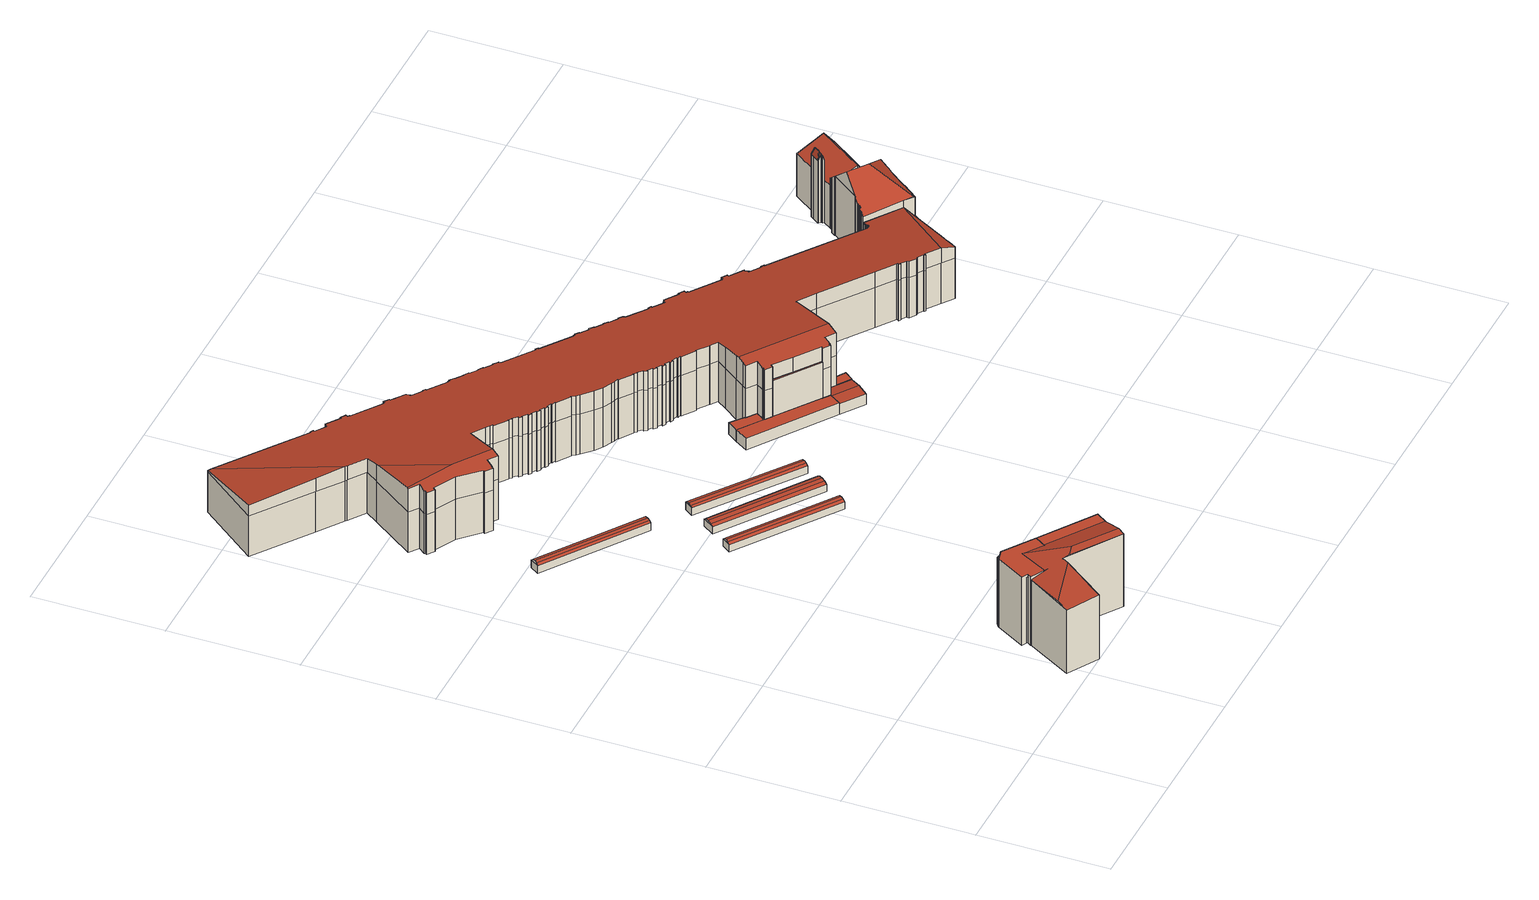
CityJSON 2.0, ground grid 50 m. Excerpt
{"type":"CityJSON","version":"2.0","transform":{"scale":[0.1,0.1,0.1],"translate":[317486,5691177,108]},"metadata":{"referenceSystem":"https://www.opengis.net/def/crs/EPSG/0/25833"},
"CityObjects":{
"building1":{"type":"Building","attributes":{"Gemeindeschluessel":14713000,"Dachneigung":90,"Dachorientierung":0,"MittlereTraufHoehe":137.85,"QualitaetDacherkennung":62,"ObjektHoehe":28.95,"BodenHoehe":108.9,"Geometrietyp2DReferenz":"3000","AbsoluteHoehe":137.85,"Dachflaeche":282.73,"function":"31001_9998","roofType":"1000","measuredHeight":28.95,"storeysAboveGround":10},"geometry":[{"type":"MultiSurface","lod":"2","boundaries":[[[0,1,2,3]],[[1,4,5,2]],[[4,6,7,5]],[[6,8,9,7]],[[8,10,11,9]],[[10,12,13,11]],[[12,0,3,13]],[[12,10,8,6,4,1,0]],[[3,2,5,7,9,11,13]]],"semantics":{"surfaces":[{"type":"WallSurface"},{"type":"RoofSurface"},{"type":"GroundSurface"}],"values":[0,0,0,0,0,0,0,1,2]}}]},
"building2":{"type":"Building","attributes":{"Dachtyp_tdc":"tdcFreeFormRoof","Gemeindeschluessel":14713000,"Dachneigung":15.44,"QualitaetDacherkennung":11,"Geometrietyp2DReferenz":"3000","function":"31001_9998","roofType":"5000","measuredHeight":31.45},"geometry":[{"type":"MultiSurface","lod":"2","boundaries":[[[14,15,16,17]],[[15,18,19,16]],[[18,20,11,19]],[[20,21,22,11]],[[21,23,24,22]],[[23,25,26,24]],[[25,27,2,26]],[[27,28,5,2]],[[28,29,30,5]],[[29,31,32,30]],[[31,33,34,32]],[[33,14,17,34]],[[35,20,36,37,38,31,29,28,27,25,39]],[[21,35,39,23]],[[40,37,36,18]],[[37,40,15,14,33,38]],[[18,15,40]],[[33,31,38]],[[21,20,35]],[[25,23,39]],[[20,18,36]],[[17,16,19,11,22,24,26,2,5,30,32,34]]],"semantics":{"surfaces":[{"type":"WallSurface"},{"type":"RoofSurface"},{"type":"GroundSurface"}],"values":[0,0,0,0,0,0,0,0,0,0,0,0,1,1,1,1,0,0,0,0,0,2]}}]},
"building3":{"type":"Building","attributes":{"Gemeindeschluessel":14713000,"Dachneigung":90,"Dachorientierung":0,"MittlereTraufHoehe":137.85,"QualitaetDacherkennung":12,"ObjektHoehe":28.87,"BodenHoehe":108.98,"Geometrietyp2DReferenz":"3000","AbsoluteHoehe":137.85,"Dachflaeche":406.3,"function":"31001_9998","roofType":"1000","measuredHeight":28.87,"storeysAboveGround":10},"geometry":[{"type":"MultiSurface","lod":"2","boundaries":[[[41,42,43,44]],[[8,45,42,41]],[[45,46,43,42]],[[46,10,44,43]],[[10,8,41,44]],[[10,46,45,8]]],"semantics":{"surfaces":[{"type":"GroundSurface"},{"type":"WallSurface"},{"type":"RoofSurface"}],"values":[0,1,1,1,1,2]}}]},
"building4":{"type":"Building","attributes":{"Gemeindeschluessel":14713000,"Dachneigung":76.34,"Dachorientierung":-55.09,"MittlereTraufHoehe":112,"QualitaetDacherkennung":100,"ObjektHoehe":4.2,"BodenHoehe":108.8,"Geometrietyp2DReferenz":"3000","AbsoluteHoehe":113,"Dachflaeche":214.48,"function":"31001_9998","roofType":"3400","measuredHeight":4.2,"storeysAboveGround":1},"geometry":[{"type":"MultiSurface","lod":"2","boundaries":[[[47,48,49,50]],[[48,51,52,49]],[[51,53,54,52]],[[53,47,50,54]],[[51,48,55,56,57]],[[47,53,58,59,60]],[[48,47,60,55]],[[53,51,57,58]],[[55,60,59,56]],[[58,57,56,59]],[[50,49,52,54]]],"semantics":{"surfaces":[{"type":"WallSurface"},{"type":"RoofSurface"},{"type":"GroundSurface"}],"values":[0,0,0,0,0,0,1,1,1,1,2]}}]},
"building5":{"type":"Building","attributes":{"Gemeindeschluessel":14713000,"Dachneigung":76.15,"Dachorientierung":125.26,"MittlereTraufHoehe":112,"QualitaetDacherkennung":100,"ObjektHoehe":3.99,"BodenHoehe":109.01,"Geometrietyp2DReferenz":"3000","AbsoluteHoehe":113,"Dachflaeche":215.69,"function":"31001_9998","roofType":"3400","measuredHeight":3.99,"storeysAboveGround":1},"geometry":[{"type":"MultiSurface","lod":"2","boundaries":[[[61,62,63,64]],[[62,65,66,63]],[[65,67,68,66]],[[67,61,64,68]],[[65,62,69,70,71]],[[61,67,72,73,74]],[[62,61,74,69]],[[67,65,71,72]],[[69,74,73,70]],[[72,71,70,73]],[[64,63,66,68]]],"semantics":{"surfaces":[{"type":"WallSurface"},{"type":"RoofSurface"},{"type":"GroundSurface"}],"values":[0,0,0,0,0,0,1,1,1,1,2]}}]},
"building6":{"type":"Building","attributes":{"Gemeindeschluessel":14713000,"Dachneigung":79.71,"Dachorientierung":125.14,"MittlereTraufHoehe":112,"QualitaetDacherkennung":100,"ObjektHoehe":4,"BodenHoehe":109,"Geometrietyp2DReferenz":"3000","AbsoluteHoehe":113,"Dachflaeche":273.8,"function":"31001_9998","roofType":"3400","measuredHeight":4,"storeysAboveGround":1},"geometry":[{"type":"MultiSurface","lod":"2","boundaries":[[[75,76,77,78]],[[76,79,80,77]],[[79,81,82,80]],[[81,75,78,82]],[[79,76,83,84,85]],[[75,81,86,87,88]],[[76,75,88,83]],[[81,79,85,86]],[[83,88,87,84]],[[86,85,84,87]],[[78,77,80,82]]],"semantics":{"surfaces":[{"type":"WallSurface"},{"type":"RoofSurface"},{"type":"GroundSurface"}],"values":[0,0,0,0,0,0,1,1,1,1,2]}}]},
"building7":{"type":"Building","attributes":{"Gemeindeschluessel":14713000,"Dachneigung":76.04,"Dachorientierung":-54.06,"MittlereTraufHoehe":112,"QualitaetDacherkennung":100,"ObjektHoehe":4.17,"BodenHoehe":108.83,"Geometrietyp2DReferenz":"3000","AbsoluteHoehe":113,"Dachflaeche":213.87,"function":"31001_9998","roofType":"3400","measuredHeight":4.17,"storeysAboveGround":1},"geometry":[{"type":"MultiSurface","lod":"2","boundaries":[[[89,90,91,92]],[[93,94,95,96]],[[97,98,94,93]],[[98,99,95,94]],[[99,100,96,95]],[[100,97,93,96]],[[99,98,101,91,90]],[[97,100,89,92,102]],[[98,97,102,101]],[[100,99,90,89]],[[101,102,92,91]]],"semantics":{"surfaces":[{"type":"RoofSurface"},{"type":"GroundSurface"},{"type":"WallSurface"}],"values":[0,1,2,2,2,2,2,2,0,0,0]}}]},
"building8":{"type":"Building","attributes":{"Gemeindeschluessel":14713000,"Dachneigung":90,"Dachorientierung":0,"MittlereTraufHoehe":113.68,"QualitaetDacherkennung":94,"ObjektHoehe":4.92,"BodenHoehe":108.76,"Geometrietyp2DReferenz":"3000","AbsoluteHoehe":113.68,"Dachflaeche":219.86,"function":"31001_9998","roofType":"1000","measuredHeight":4.92,"storeysAboveGround":2},"children":["building8-1","building8-2","building8-3","building8-4"],"geometry":[{"type":"MultiSurface","lod":"2","boundaries":[[[103,104,105,106,107]],[[104,108,109,110,105]],[[111,112,113,114,115]],[[116,117,118,119]],[[116,112,111,108,104,103,120,121,117]],[[118,122,106,105,110,123,114,113,119]],[[107,120,103]],[[106,122,121,120,107]],[[122,118,117,121]],[[115,124,109,108,111]],[[115,114,123,124]],[[123,110,109,124]],[[112,116,119,113]]],"semantics":{"surfaces":[{"type":"WallSurface"},{"type":"RoofSurface"},{"type":"GroundSurface"},{"type":"ClosureSurface"}],"values":[0,0,0,0,1,2,0,3,3,0,3,3,3]}}]},
"building8-1":{"type":"BuildingPart","attributes":{"Dachneigung":84.67,"Dachorientierung":-54.85,"MittlereTraufHoehe":113.52,"QualitaetDacherkennung":100,"BodenHoehe":108.76,"ObjektTeilHoehe":5.02,"Geometrietyp2DReferenz":"3000","AbsoluteHoehe":113.78,"Dachflaeche":105.25,"roofType":"3100","measuredHeight":5.02,"storeysAboveGround":2},"parents":["building8"],"geometry":[{"type":"MultiSurface","lod":"2","boundaries":[[[125,126,127,128]],[[126,129,130,127]],[[129,107,106,130]],[[131,120,107,129,126]],[[126,125,132,133,134,135,117,131]],[[106,122,118,136,137,138,139,128,127,130]],[[135,136,118,117]],[[135,134,137,136]],[[134,133,138,137]],[[133,132,139,138]],[[121,120,131]],[[122,106,107,120,121]],[[117,121,131]],[[122,121,117,118]],[[128,139,132,125]]],"semantics":{"surfaces":[{"type":"WallSurface"},{"type":"RoofSurface"},{"type":"GroundSurface"},{"type":"ClosureSurface"}],"values":[0,0,0,1,1,2,0,0,0,0,0,3,0,3,3]}}]},
"building8-2":{"type":"BuildingPart","attributes":{"Dachneigung":90,"Dachorientierung":0,"MittlereTraufHoehe":128.8,"QualitaetDacherkennung":100,"BodenHoehe":108.76,"ObjektTeilHoehe":20.04,"Geometrietyp2DReferenz":"3000","AbsoluteHoehe":128.8,"Dachflaeche":15.94,"roofType":"1000","measuredHeight":20.04,"storeysAboveGround":7},"parents":["building8"],"geometry":[{"type":"MultiSurface","lod":"2","boundaries":[[[140,113,112]],[[140,141,142,113]],[[141,143,144,142]],[[143,145,146,144]],[[145,147,116,119,146]],[[147,145,143,141,140]],[[113,142,144,146,119]],[[112,116,147,140]],[[112,113,119,116]]],"semantics":{"surfaces":[{"type":"WallSurface"},{"type":"RoofSurface"},{"type":"GroundSurface"},{"type":"ClosureSurface"}],"values":[0,0,0,0,0,1,2,0,3]}}]},
"building8-3":{"type":"BuildingPart","attributes":{"Dachneigung":90,"Dachorientierung":0,"MittlereTraufHoehe":113.49,"QualitaetDacherkennung":100,"BodenHoehe":108.76,"ObjektTeilHoehe":4.73,"Geometrietyp2DReferenz":"3000","AbsoluteHoehe":113.49,"Dachflaeche":25.94,"roofType":"1000","measuredHeight":4.73,"storeysAboveGround":2},"parents":["building8"],"geometry":[{"type":"MultiSurface","lod":"2","boundaries":[[[148,149,150,139,132]],[[149,151,152,150]],[[151,153,154,152]],[[153,155,125,128,154]],[[155,153,151,149,148]],[[139,150,152,154,128]],[[132,125,155,148]],[[132,139,128,125]]],"semantics":{"surfaces":[{"type":"WallSurface"},{"type":"RoofSurface"},{"type":"GroundSurface"},{"type":"ClosureSurface"}],"values":[0,0,0,0,1,2,0,3]}}]},
"building8-4":{"type":"BuildingPart","attributes":{"Dachneigung":90,"Dachorientierung":0,"MittlereTraufHoehe":113.55,"QualitaetDacherkennung":89,"BodenHoehe":108.76,"ObjektTeilHoehe":4.79,"Geometrietyp2DReferenz":"3000","AbsoluteHoehe":113.55,"Dachflaeche":51.09,"roofType":"1000","measuredHeight":4.79,"storeysAboveGround":2},"parents":["building8"],"geometry":[{"type":"MultiSurface","lod":"2","boundaries":[[[156,115,114,157]],[[109,158,159,110]],[[158,160,161,159]],[[160,162,163,161]],[[162,164,165,163]],[[164,166,167,165]],[[166,156,157,167]],[[166,164,162,160,158,109,124,115,156]],[[157,114,123,110,159,161,163,165,167]],[[123,114,115,124]],[[123,124,109,110]]],"semantics":{"surfaces":[{"type":"WallSurface"},{"type":"RoofSurface"},{"type":"GroundSurface"},{"type":"ClosureSurface"}],"values":[0,0,0,0,0,0,0,1,2,3,3]}}]},
"building9":{"type":"Building","attributes":{"name":"Promenaden Hauptbahnhof","Dachtyp_tdc":"tdcFreeFormRoof","Gemeindeschluessel":14713000,"Dachneigung":10.85,"QualitaetDacherkennung":3,"Geometrietyp2DReferenz":"3000","function":"31001_2052","roofType":"5000","measuredHeight":27.7},"geometry":[{"type":"MultiSurface","lod":"2","boundaries":[[[168,169,170,171]],[[171,170,172,173]],[[173,172,174,175]],[[175,174,176,177]],[[177,176,178,179]],[[179,178,180,181]],[[181,180,182,183]],[[183,182,184,185]],[[185,184,186,187]],[[187,186,188,189]],[[189,188,190,191]],[[191,190,192,193]],[[193,192,194,195]],[[195,194,196,197]],[[197,196,198,199]],[[199,198,200,201]],[[201,200,202,203]],[[203,202,204,205]],[[205,204,206,207]],[[207,206,208,209]],[[209,208,210,211]],[[211,210,212,213]],[[213,212,214,215]],[[215,214,216,217]],[[217,216,218,219]],[[219,218,220,221]],[[221,220,222,223]],[[223,222,224,225]],[[225,224,226,227]],[[227,226,228,229]],[[229,228,230,231]],[[231,230,232,233]],[[233,232,234,235]],[[235,234,236,237]],[[237,236,238,239]],[[239,238,240,241]],[[241,240,242,243]],[[243,242,244,245]],[[245,244,246,247]],[[248,249,250]],[[247,246,251,252]],[[252,251,253,254]],[[254,253,255,256]],[[256,255,257,258]],[[258,257,259,260]],[[260,259,261,262]],[[262,261,263,264]],[[264,263,265,266]],[[266,265,267,268]],[[268,267,269,270]],[[270,269,271,272]],[[272,271,273,274]],[[274,273,275,276]],[[276,275,277,278]],[[278,277,279,280]],[[280,279,281,282]],[[282,281,283,284]],[[284,283,285,286]],[[286,285,287,288]],[[288,287,289,290]],[[290,289,291,292]],[[292,291,293,294]],[[295,296,297,298,299,300]],[[294,293,301,302]],[[302,301,303,304]],[[304,303,305,306]],[[306,305,307,308]],[[308,307,309,310]],[[310,309,311,312]],[[312,311,313,314]],[[314,313,315]],[[316,317,318,319]],[[320,321,317,316]],[[319,318,322,323]],[[323,322,324,325]],[[325,324,326,327]],[[327,326,328,329]],[[329,328,330,331]],[[331,330,332,333]],[[333,332,334,335]],[[335,334,336,337]],[[337,336,338,339]],[[339,338,340,341]],[[341,340,342,343]],[[343,342,344,345]],[[345,344,346,347]],[[347,346,348,349]],[[349,348,350,351]],[[351,350,352,353]],[[353,352,354,355]],[[355,354,356,357]],[[358,359,360,361]],[[362,363,364,359,358]],[[361,360,365,366]],[[366,365,367,368]],[[369,370,371,372]],[[368,367,373,374]],[[374,373,375,376]],[[376,375,377,378]],[[378,377,379,380]],[[380,379,381,382]],[[382,381,383,384]],[[384,383,385,386]],[[386,385,387,388]],[[388,387,389,390]],[[390,389,391,392]],[[392,391,393,394]],[[394,393,395,396]],[[396,395,397,398]],[[398,397,399,400]],[[400,399,401,402]],[[402,401,403,404]],[[404,403,405,406]],[[406,405,407,408]],[[408,407,409,410]],[[410,409,411,412]],[[412,411,413,414]],[[414,413,415,416]],[[416,415,417,418]],[[418,417,419,420]],[[420,419,421,422]],[[422,421,423,424]],[[424,423,425,426]],[[426,425,427,428]],[[428,427,429,430]],[[430,429,431,432]],[[432,431,433,434]],[[434,433,435,436]],[[436,435,437,438]],[[438,437,439,440]],[[440,439,441,442]],[[442,441,443,444]],[[444,443,445,446]],[[446,445,447,448]],[[448,447,449,450]],[[450,449,451,452]],[[452,451,453,454]],[[454,453,455,456]],[[456,455,457,458]],[[458,457,459,460]],[[460,459,461,462]],[[462,461,463,464]],[[464,463,465,466]],[[466,465,467,468]],[[468,467,469,470]],[[470,469,471,472]],[[472,471,473,474]],[[474,473,475,476]],[[476,475,477,478]],[[478,477,479,480]],[[481,482,483,484]],[[480,479,482,481]],[[484,483,485,486]],[[486,485,487,488]],[[488,487,489,490]],[[490,489,491,492]],[[492,491,493,494]],[[494,493,495,496]],[[496,495,497,498]],[[498,497,499,500]],[[500,499,501,502]],[[502,501,503,504]],[[504,503,505,506]],[[506,505,507,508]],[[508,507,509,510]],[[510,509,511,512,513]],[[514,515,516,517]],[[517,516,518,519]],[[519,518,520,521]],[[521,520,522,523]],[[523,522,524,525]],[[525,524,296,295]],[[513,512,526,527]],[[527,526,528,529]],[[529,528,530,531]],[[531,530,532,533]],[[533,532,534,535]],[[535,534,536,537]],[[537,536,538,539]],[[539,538,515,514]],[[540,541,542,543]],[[543,542,544,545]],[[545,544,363,362]],[[357,356,546,547]],[[547,546,548,549]],[[549,548,550,551]],[[551,550,552,553]],[[553,552,554,555]],[[555,554,556,557]],[[557,556,558,559]],[[559,558,560,561]],[[561,560,562,563]],[[563,562,564,565]],[[565,564,566,567]],[[567,566,568,569]],[[569,568,541,540]],[[315,570,571]],[[571,570,572,573]],[[573,572,574,575]],[[575,574,576,577]],[[577,576,578,579]],[[579,578,580,581]],[[581,580,321,320]],[[582,583,584,585]],[[586,587,583,582]],[[585,584,588,589]],[[372,371,587,586]],[[590,591,592,593,594,595,596,597,598,599,600,601,602,603,604,605,606,607,608,609,610,611,612,613,614,615,616,617,618,619,620,621,622,623,624,625,626,627,628,629,630,631,632,633,634,635,636,637,638,639,640,641,642,643,644,645,646,647,648,649,650,651,652,653,654,655,656,657,658,659,660,661,662,663,664,665,666,667,668,669,670,671,672,673,674,675,676,677,678,679,680,681,682,683,684,685,686,687,688,689,690,691,692,693,694,695,696,697,698,699,700,701,702,703,704,705,706,707,708,709,710,711,712,713,714,715,716,717,718,719,720,721,722,723,724,725,726,727,728,729,730,731,732,733,734,735,736,737,738,739,740,741,742,743,744,745,746,747,748,749,750,751,752,753,754,755,756,757,758,759,760,761,762,763,764,765,766,767,768,769,770,771,772,773,774,775,776,777,778,779,780,781,782,783,784,785,786,787,788,789,790,791,792,793,794,795,796,797,798,799,800,801,802,803,804,805,806,807,808,809,810,811,812,813,814,815,816,817,818,819,820,821,822,823,824,825,826,827,828,829,830,831,832,833,834,835,836,837,838,839,840,841,842,843,844,845,846,847,848,849,850,851,852,853,854]],[[855,856,591,590]],[[856,857,592,591]],[[857,858,593,592]],[[858,859,594,593]],[[859,860,595,594]],[[860,861,596,595]],[[861,862,597,596]],[[862,863,598,597]],[[863,864,599,598]],[[864,865,600,599]],[[865,248,601,600]],[[248,250,602,601]],[[250,866,603,602]],[[866,867,604,603]],[[867,868,605,604]],[[868,869,606,605]],[[869,870,607,606]],[[870,871,608,607]],[[871,872,609,608]],[[872,873,610,609]],[[873,874,611,610]],[[874,875,612,611]],[[875,876,613,612]],[[876,877,614,613]],[[877,878,615,614]],[[878,879,616,615]],[[879,880,617,616]],[[880,881,618,617]],[[881,882,619,618]],[[882,883,620,619]],[[883,884,621,620]],[[884,885,622,621]],[[885,886,623,622]],[[886,887,624,623]],[[887,888,625,624]],[[888,889,626,625]],[[889,890,627,626]],[[890,891,628,627]],[[891,892,629,628]],[[892,893,630,629]],[[893,894,631,630]],[[894,895,632,631]],[[895,896,633,632]],[[896,897,634,633]],[[897,898,635,634]],[[898,899,636,635]],[[899,900,637,636]],[[900,901,638,637]],[[901,902,639,638]],[[902,903,640,639]],[[903,904,641,640]],[[904,905,642,641]],[[905,906,643,642]],[[906,907,644,643]],[[907,168,645,644]],[[168,171,646,645]],[[171,173,647,646]],[[173,175,648,647]],[[175,177,649,648]],[[177,179,650,649]],[[179,181,651,650]],[[181,183,652,651]],[[183,185,653,652]],[[185,187,654,653]],[[187,189,655,654]],[[189,191,656,655]],[[191,193,657,656]],[[193,195,658,657]],[[195,197,659,658]],[[197,199,660,659]],[[199,201,661,660]],[[201,203,662,661]],[[203,205,663,662]],[[205,207,664,663]],[[207,209,665,664]],[[209,211,666,665]],[[211,213,667,666]],[[213,215,668,667]],[[215,217,669,668]],[[217,219,670,669]],[[219,221,671,670]],[[221,223,672,671]],[[223,225,673,672]],[[225,227,674,673]],[[227,229,675,674]],[[229,231,676,675]],[[231,233,677,676]],[[233,235,678,677]],[[235,237,679,678]],[[237,239,680,679]],[[239,241,681,680]],[[241,243,682,681]],[[243,245,683,682]],[[245,247,684,683]],[[247,252,685,684]],[[252,254,686,685]],[[254,256,687,686]],[[256,258,688,687]],[[258,260,689,688]],[[288,290,704,703]],[[290,292,705,704]],[[292,294,706,705]],[[294,302,707,706]],[[302,304,708,707]],[[304,306,709,708]],[[306,308,710,709]],[[308,310,711,710]],[[310,312,712,711]],[[312,314,713,712]],[[314,315,714,713]],[[315,571,715,714]],[[571,573,716,715]],[[573,575,717,716]],[[575,577,718,717]],[[577,579,719,718]],[[579,581,720,719]],[[581,320,721,720]],[[320,316,722,721]],[[316,319,723,722]],[[319,323,724,723]],[[323,325,725,724]],[[325,327,726,725]],[[327,329,727,726]],[[329,331,728,727]],[[331,333,729,728]],[[333,335,730,729]],[[335,337,731,730]],[[337,339,732,731]],[[339,341,733,732]],[[341,343,734,733]],[[343,345,735,734]],[[345,347,736,735]],[[347,349,737,736]],[[349,351,738,737]],[[351,353,739,738]],[[353,355,740,739]],[[355,357,741,740]],[[357,547,742,741]],[[547,549,743,742]],[[549,551,744,743]],[[551,553,745,744]],[[553,555,746,745]],[[555,557,747,746]],[[557,559,748,747]],[[559,561,749,748]],[[561,563,750,749]],[[563,565,751,750]],[[565,567,752,751]],[[567,569,753,752]],[[569,540,754,753]],[[540,543,755,754]],[[543,545,756,755]],[[545,362,757,756]],[[362,358,758,757]],[[358,361,759,758]],[[361,366,760,759]],[[366,368,761,760]],[[368,374,762,761]],[[374,376,763,762]],[[376,378,764,763]],[[378,380,765,764]],[[380,382,766,765]],[[382,384,767,766]],[[384,386,768,767]],[[386,388,769,768]],[[388,390,770,769]],[[390,392,771,770]],[[392,394,772,771]],[[394,396,773,772]],[[396,398,774,773]],[[398,400,775,774]],[[400,402,776,775]],[[402,404,777,776]],[[404,406,778,777]],[[406,408,779,778]],[[408,410,780,779]],[[410,412,781,780]],[[412,414,782,781]],[[414,416,783,782]],[[416,418,784,783]],[[418,420,785,784]],[[420,422,786,785]],[[422,424,787,786]],[[424,426,788,787]],[[426,428,789,788]],[[428,430,790,789]],[[430,432,791,790]],[[432,434,792,791]],[[434,436,793,792]],[[436,438,794,793]],[[438,440,795,794]],[[440,442,796,795]],[[442,444,797,796]],[[444,446,798,797]],[[446,448,799,798]],[[448,450,800,799]],[[450,452,801,800]],[[452,454,802,801]],[[454,456,803,802]],[[456,458,804,803]],[[458,460,805,804]],[[460,462,806,805]],[[462,464,807,806]],[[464,466,808,807]],[[466,468,809,808]],[[468,470,810,809]],[[470,472,811,810]],[[472,474,812,811]],[[474,476,813,812]],[[476,478,814,813]],[[478,480,815,814]],[[480,481,816,815]],[[481,484,817,816]],[[484,486,818,817]],[[486,488,819,818]],[[488,490,820,819]],[[490,492,821,820]],[[492,494,822,821]],[[494,496,823,822]],[[496,498,824,823]],[[498,500,825,824]],[[500,502,826,825]],[[502,504,827,826]],[[504,506,828,827]],[[506,508,829,828]],[[508,510,830,829]],[[510,513,831,830]],[[513,527,832,831]],[[527,529,833,832]],[[529,531,834,833]],[[531,533,835,834]],[[533,535,836,835]],[[535,537,837,836]],[[260,262,690,689]],[[262,264,691,690]],[[264,266,692,691]],[[266,268,693,692]],[[268,270,694,693]],[[270,272,695,694]],[[272,274,696,695]],[[274,276,697,696]],[[276,278,698,697]],[[278,280,699,698]],[[280,282,700,699]],[[282,284,701,700]],[[284,286,702,701]],[[286,288,703,702]],[[537,539,838,837]],[[539,514,839,838]],[[514,517,840,839]],[[517,519,841,840]],[[519,521,842,841]],[[521,523,843,842]],[[523,525,844,843]],[[525,295,845,844]],[[295,300,846,845]],[[300,908,847,846]],[[908,369,848,847]],[[369,372,849,848]],[[372,586,850,849]],[[586,582,851,850]],[[582,585,852,851]],[[585,589,853,852]],[[589,909,854,853]],[[909,855,590,854]],[[587,371,588,584,583]],[[298,297,910]],[[321,580,578,576,574,572,570,315]],[[541,568,566,564,562,560,558,556,554,552,550,548,546,356,364,363,544,542]],[[515,538,536,534,532,530,528,526,512,511,910,297,296,524,522,520,518,516]],[[511,509,507,505,503,501,499,497,495,493,491,489,487,485,483,482,479,477,475,473,471,469,467,465,463,461,459,457,455,453,451,449,447,445,443,441,439,437,435,433,431,429,427,425,423,421,419,417,415,413,411,409,407,405,403,401,399,397,395,393,391,389,387,385,383,381,379,377,375,373,367,365,360,359,364,356,354,352,350,348,346,344,342,340,338,336,334,332,330,328,326,324,322,318,317,321,315,313,311,309,307,305,303,301,293,291,289,287,285,283,281,279,277,275,273,271,269,267,265,263,261,259,257,255,253,251,246,244,242,240,238,236,234,232,230,228,226,224,222,220,218,216,214,212,210,208,206,204,202,200,198,196,194,192,190,188,186,184,182,180,178,176,174,172,170,169,911,912,913,914,915,916,917,918,919,920,921,922,923,924,925,926,927,928,929,930,931,932,933,934,935,936,937,938,939,940,941,942,943,944,945,946,947,948,949,950,951,952,249,248,865,953,954,955,956,957,958,959,960,961,962,963,588,371,370,964,299,298,910]],[[908,964,370,369]],[[300,299,964,908]],[[909,963,962,855]],[[589,588,963,909]],[[856,961,960,857]],[[855,962,961,856]],[[858,959,958,859]],[[857,960,959,858]],[[862,955,954,863]],[[861,956,955,862]],[[864,953,865]],[[863,954,953,864]],[[859,958,957,860]],[[860,957,956,861]],[[866,952,951,867]],[[250,249,952,866]],[[868,950,949,869]],[[867,951,950,868]],[[870,948,947,871]],[[869,949,948,870]],[[871,947,946,872]],[[872,946,945,873]],[[873,945,944,874]],[[874,944,943,875]],[[875,943,942,876]],[[876,942,941,877]],[[877,941,940,878]],[[878,940,939,879]],[[879,939,938,880]],[[880,938,937,881]],[[881,937,936,882]],[[882,936,935,883]],[[883,935,934,884]],[[884,934,933,885]],[[885,933,932,886]],[[886,932,931,887]],[[887,931,930,888]],[[888,930,929,889]],[[889,929,928,890]],[[890,928,927,891]],[[891,927,926,892]],[[892,926,925,893]],[[893,925,924,894]],[[894,924,923,895]],[[895,923,922,896]],[[896,922,921,897]],[[897,921,920,898]],[[898,920,919,899]],[[899,919,918,900]],[[900,918,917,901]],[[901,917,916,902]],[[902,916,915,903]],[[903,915,914,904]],[[904,914,913,905]],[[905,913,912,906]],[[906,912,911,907]],[[907,911,169,168]]],"semantics":{"surfaces":[{"type":"WallSurface"},{"type":"GroundSurface"},{"type":"RoofSurface"}],"values":[0,0,0,0,0,0,0,0,0,0,0,0,0,0,0,0,0,0,0,0,0,0,0,0,0,0,0,0,0,0,0,0,0,0,0,0,0,0,0,0,0,0,0,0,0,0,0,0,0,0,0,0,0,0,0,0,0,0,0,0,0,0,0,0,0,0,0,0,0,0,0,0,0,0,0,0,0,0,0,0,0,0,0,0,0,0,0,0,0,0,0,0,0,0,0,0,0,0,0,0,0,0,0,0,0,0,0,0,0,0,0,0,0,0,0,0,0,0,0,0,0,0,0,0,0,0,0,0,0,0,0,0,0,0,0,0,0,0,0,0,0,0,0,0,0,0,0,0,0,0,0,0,0,0,0,0,0,0,0,0,0,0,0,0,0,0,0,0,0,0,0,0,0,0,0,0,0,0,0,0,0,0,0,0,0,0,0,0,0,0,0,0,0,0,0,0,0,0,0,0,0,0,0,0,0,0,0,1,0,0,0,0,0,0,0,0,0,0,0,0,0,0,0,0,0,0,0,0,0,0,0,0,0,0,0,0,0,0,0,0,0,0,0,0,0,0,0,0,0,0,0,0,0,0,0,0,0,0,0,0,0,0,0,0,0,0,0,0,0,0,0,0,0,0,0,0,0,0,0,0,0,0,0,0,0,0,0,0,0,0,0,0,0,0,0,0,0,0,0,0,0,0,0,0,0,0,0,0,0,0,0,0,0,0,0,0,0,0,0,0,0,0,0,0,0,0,0,0,0,0,0,0,0,0,0,0,0,0,0,0,0,0,0,0,0,0,0,0,0,0,0,0,0,0,0,0,0,0,0,0,0,0,0,0,0,0,0,0,0,0,0,0,0,0,0,0,0,0,0,0,0,0,0,0,0,0,0,0,0,0,0,0,0,0,0,0,0,0,0,0,0,0,0,0,0,0,0,0,0,0,0,0,0,0,0,0,0,0,0,0,0,0,0,0,0,0,0,0,0,0,0,0,0,0,0,0,0,0,0,0,0,0,0,0,0,0,0,0,0,0,0,0,0,0,0,0,0,0,0,0,0,0,0,0,0,0,0,0,0,0,0,0,0,2,2,2,2,2,2,0,0,0,0,0,0,0,0,0,0,0,0,0,0,0,0,0,0,0,0,0,0,0,0,0,0,0,0,0,0,0,0,0,0,0,0,0,0,0,0,0,0,0,0,0,0,0,0,0,0,0,0,0,0,0,0,0]}}]},
"building10":{"type":"Building","attributes":{"Dachtyp_tdc":"tdcPolyFlatRoof","Gemeindeschluessel":14713000,"Dachneigung":0,"QualitaetDacherkennung":49,"Geometrietyp2DReferenz":"3000","function":"31001_2000","roofType":"1000","measuredHeight":5.16},"geometry":[{"type":"MultiSurface","lod":"2","boundaries":[[[965,966,967,968]],[[966,969,970,967]],[[969,971,972,970]],[[971,973,974,972]],[[973,975,976,974]],[[975,977,978,976]],[[975,973,971,969,966,965,977]],[[978,968,967,970,972,974,976]],[[977,965,968,978]]],"semantics":{"surfaces":[{"type":"WallSurface"},{"type":"RoofSurface"},{"type":"GroundSurface"}],"values":[0,0,0,0,0,0,1,2,0]}}]},
"building11":{"type":"Building","attributes":{"Dachtyp_tdc":"tdcFreeFormRoof","Gemeindeschluessel":14713000,"Dachneigung":41.11,"QualitaetDacherkennung":17,"Geometrietyp2DReferenz":"3000","function":"31001_2000","roofType":"5000","measuredHeight":31.85},"geometry":[{"type":"MultiSurface","lod":"2","boundaries":[[[979,980,981,982]],[[980,983,984,981]],[[983,985,986,984]],[[985,987,988,986]],[[987,989,990,988]],[[989,991,992,990]],[[991,993,994,992]],[[993,995,996,994]],[[995,997,998,996]],[[997,999,1000,998]],[[999,1001,1002,1000]],[[1001,1003,1004,1002]],[[1003,1005,1006,1004]],[[1005,1007,1008,1006]],[[1007,1009,1010,1008]],[[1009,1011,1012,1010]],[[1011,1013,1014,1012]],[[1013,1015,1016,1014]],[[1015,1017,1018,1016]],[[1017,1019,1020,1018]],[[1019,1021,1022,1020]],[[1021,1023,1024,1022]],[[1023,1025,1026,1024]],[[1025,1027,1028,1026]],[[1027,1029,1030,1028]],[[1029,979,982,1030]],[[1019,1017,1015,1013,1031,1032,1023,1021]],[[1013,1011,1009,1007,1005,1003,1001,999,997,1033,1031]],[[1025,1032,1031,1033,995,993,991,989,987,985,983,980,979,1029,1027]],[[1025,1023,1032]],[[997,995,1033]],[[982,981,984,986,988,990,992,994,996,998,1000,1002,1004,1006,1008,1010,1012,1014,1016,1018,1020,1022,1024,1026,1028,1030]]],"semantics":{"surfaces":[{"type":"WallSurface"},{"type":"RoofSurface"},{"type":"GroundSurface"}],"values":[0,0,0,0,0,0,0,0,0,0,0,0,0,0,0,0,0,0,0,0,0,0,0,0,0,0,1,1,1,0,0,2]}}]},
"building12":{"type":"Building","attributes":{"Gemeindeschluessel":14713000,"Dachneigung":90,"Dachorientierung":0,"MittlereTraufHoehe":113.53,"QualitaetDacherkennung":100,"ObjektHoehe":4.75,"BodenHoehe":108.78,"Geometrietyp2DReferenz":"3000","AbsoluteHoehe":113.53,"Dachflaeche":408.2,"function":"31001_9998","roofType":"1000","measuredHeight":4.75,"storeysAboveGround":2},"geometry":[{"type":"MultiSurface","lod":"2","boundaries":[[[1034,1035,1036,1012]],[[1035,1037,1038,1036]],[[1037,1039,1040,1038]],[[1039,1041,1042,1040]],[[1041,1043,1044,1042]],[[1043,1045,1046,1044]],[[1045,1047,1048,1046]],[[1047,1049,1050,1048]],[[1049,1051,1052,1050]],[[1051,1053,1054,1052]],[[1053,1055,1056,1054]],[[1055,1057,1058,1056]],[[1057,1059,1060,1058]],[[1059,1061,1062,1060]],[[1061,1063,1064,1062]],[[1063,1065,1066,1064]],[[1065,1067,1068,1066]],[[1067,1069,1026,1068]],[[1069,1070,1024,1026]],[[1070,1071,1022,1024]],[[1071,1072,1020,1022]],[[1072,1073,1018,1020]],[[1073,1074,1016,1018]],[[1074,1075,1014,1016]],[[1075,1034,1012,1014]],[[1075,1074,1073,1072,1071,1070,1069,1067,1065,1063,1061,1059,1057,1055,1053,1051,1049,1047,1045,1043,1041,1039,1037,1035,1034]],[[1012,1036,1038,1040,1042,1044,1046,1048,1050,1052,1054,1056,1058,1060,1062,1064,1066,1068,1026,1024,1022,1020,1018,1016,1014]]],"semantics":{"surfaces":[{"type":"WallSurface"},{"type":"RoofSurface"},{"type":"GroundSurface"}],"values":[0,0,0,0,0,0,0,0,0,0,0,0,0,0,0,0,0,0,0,0,0,0,0,0,0,1,2]}}]},
"building13":{"type":"Building","attributes":{"Gemeindeschluessel":14713000,"Geometrietyp2DReferenz":"3000","function":"31001_2000","roofType":"9999"},"children":["building13-1","building13-2"]},
"building13-1":{"type":"BuildingPart","attributes":{"Dachtyp_tdc":"tdcGableRoof","Dachneigung":20.66,"QualitaetDacherkennung":27,"Geometrietyp2DReferenz":"3000","roofType":"3100","measuredHeight":22.25},"parents":["building13"],"geometry":[{"type":"MultiSurface","lod":"2","boundaries":[[[1076,1077,1078,1079]],[[1077,1080,1081,1078]],[[1080,1082,1036,1081]],[[1082,1083,1012,1036]],[[1083,1084,1085,1012]],[[1084,1086,1010,1085]],[[1086,1087,1088,1010]],[[1084,1083,1082,1080]],[[1080,1077,1076,1089,1087,1086,1084]],[[1090,1079,1078,1081,1036,1012,1085,1010,1088]],[[1089,1090,1088,1087]],[[1076,1079,1090,1089]]],"semantics":{"surfaces":[{"type":"WallSurface"},{"type":"RoofSurface"},{"type":"GroundSurface"},{"type":"ClosureSurface"}],"values":[0,0,0,0,0,0,0,1,1,2,3,3]}}]},
"building13-2":{"type":"BuildingPart","attributes":{"Dachtyp_tdc":"tdcFreeFormRoof","Dachneigung":72.73,"QualitaetDacherkennung":16,"Geometrietyp2DReferenz":"3000","roofType":"5000","measuredHeight":29.67},"parents":["building13"],"geometry":[{"type":"MultiSurface","lod":"2","boundaries":[[[1091,1092,1093,1094]],[[1092,1095,1096,1093]],[[1095,1097,1098,1096]],[[1097,1099,1100,1098]],[[1099,1101,1076,1079,1100]],[[1102,1103,1104,1088,1087]],[[1103,1105,1106,1104]],[[1105,1107,1108,1106]],[[1107,1109,1110,1108]],[[1109,1111,1112,1110]],[[1111,1091,1094,1112]],[[1107,1105,1103,1102,1113,1114,1115,1116,1117,1118]],[[1113,1101,1099,1114]],[[1099,1097,1115,1114]],[[1097,1095,1116,1115]],[[1095,1092,1091,1117,1116]],[[1091,1111,1118,1117]],[[1111,1109,1107,1118]],[[1094,1093,1096,1098,1100,1079,1090,1088,1104,1106,1108,1110,1112]],[[1089,1076,1101,1113]],[[1089,1090,1079,1076]],[[1087,1089,1113,1102]],[[1087,1088,1090,1089]]],"semantics":{"surfaces":[{"type":"WallSurface"},{"type":"RoofSurface"},{"type":"GroundSurface"},{"type":"ClosureSurface"}],"values":[0,0,0,0,0,0,0,0,0,0,0,1,1,1,1,1,1,1,2,0,3,0,3]}}]}
},
"vertices":[
[579,262,299],[556,275,299],[556,275,9],[579,262,9],[622,387,299],[622,387,9],[663,397,299],[663,397,9],[782,316,299],[782,316,9],[692,179,299],[692,179,9],[569,246,299],[569,246,9],
[663,396,286],[988,175,286],[988,175,9],[663,396,9],[895,40,318],[895,40,9],[692,179,313],[587,1,281],[587,1,9],[467,71,279],[467,71,9],[579,261,289],[579,261,9],[556,275,285],[622,387,286],[630,395,286],[630,395,9],[641,400,288],[641,400,9],[652,400,287],[652,400,9],[678,156,313],[713,164,318],[753,174,323],[645,400,288],[492,114,288],[912,65,323],
[782,316,10],[989,175,10],[895,40,10],[692,179,10],[989,175,299],[895,40,299],
[319,1990,40],[693,1728,40],[693,1728,8],[319,1990,8],[669,1695,40],[669,1695,8],[295,1956,40],[295,1956,8],[688,1722,47],[681,1712,50],[674,1701,47],[300,1962,47],[307,1973,50],[314,1983,47],
[1037,1132,40],[659,1400,40],[659,1400,10],[1037,1132,10],[682,1433,40],[682,1433,10],[1061,1166,40],[1061,1166,10],[663,1407,47],[670,1417,50],[677,1427,47],[1056,1159,47],[1049,1149,50],[1042,1139,47],
[1105,1228,40],[730,1492,40],[730,1492,10],[1105,1228,10],[762,1537,40],[762,1537,10],[1137,1273,40],[1137,1273,10],[736,1501,47],[746,1515,50],[756,1528,47],[1131,1264,47],[1121,1251,50],[1112,1237,47],
[807,1606,47],[1182,1335,47],[1189,1345,50],[814,1616,50],[826,1632,8],[1201,1361,8],[1177,1328,8],[802,1600,8],[826,1632,40],[1201,1361,40],[1177,1328,40],[802,1600,40],[1196,1354,47],[821,1626,47],
[1528,1358,57],[1218,1573,57],[1218,1573,8],[1528,1358,8],[1528,1358,53],[1252,1623,57],[1252,1623,56],[1252,1623,8],[1344,1558,57],[1370,1539,57],[1370,1539,8],[1344,1558,8],[1344,1558,56],[1533,1422,57],[1559,1403,57],[1559,1403,8],[1533,1422,8],[1549,1389,57],[1555,1398,57],[1555,1398,8],[1342,1559,8],[1342,1559,56],
[1674,1373,53],[1645,1334,58],[1645,1334,8],[1674,1373,8],[1616,1296,53],[1616,1296,8],[1555,1398,58],[1623,1409,53],[1586,1436,53],[1566,1408,56],[1564,1410,56],[1564,1410,8],[1566,1408,8],[1586,1436,8],[1623,1409,8],
[1370,1539,208],[1375,1546,208],[1375,1546,8],[1445,1494,208],[1445,1494,8],[1538,1428,208],[1538,1428,8],[1533,1422,208],
[1623,1409,55],[1645,1439,55],[1645,1439,8],[1646,1442,55],[1646,1442,8],[1699,1406,55],[1699,1406,8],[1674,1373,55],
[1349,1564,56],[1349,1564,8],[1281,1664,56],[1281,1664,8],[1332,1623,56],[1332,1623,8],[1330,1621,56],[1330,1621,8],[1367,1595,56],[1367,1595,8],[1347,1566,56],[1347,1566,8],
[1251,2368,179],[1251,2368,185],[1261,2361,185],[1261,2361,179],[1258,2357,186],[1258,2357,179],[1370,2276,186],[1370,2276,179],[1372,2278,186],[1372,2278,179],[1377,2274,186],[1377,2274,179],[1378,2277,185],[1378,2277,179],[1381,2275,185],[1381,2275,179],[1383,2277,185],[1383,2277,179],[1397,2266,185],[1397,2266,179],[1396,2264,185],[1396,2264,179],[1427,2241,185],[1427,2241,179],[1430,2244,185],[1430,2244,179],[1444,2233,185],[1444,2233,179],[1443,2231,185],[1443,2231,179],[1475,2208,185],[1475,2208,179],[1476,2210,185],[1476,2210,179],[1492,2198,185],[1492,2198,179],[1490,2196,185],[1490,2196,179],[1522,2173,185],[1522,2173,179],[1524,2175,185],[1524,2175,179],[1539,2164,185],[1539,2164,179],[1538,2162,185],[1538,2162,179],[1540,2160,185],[1540,2160,179],[1538,2157,186],[1538,2157,179],[1543,2154,186],[1543,2154,179],[1541,2152,187],[1541,2152,179],[1614,2099,187],[1614,2099,179],[1617,2104,186],[1617,2104,179],[1628,2096,186],[1628,2096,179],[1625,2092,187],[1625,2092,179],[1667,2062,187],[1667,2062,179],[1669,2065,186],[1669,2065,179],[1665,2068,186],[1665,2068,179],[1681,2071,184],[1681,2071,179],[1683,2073,183],[1683,2073,179],[1734,2037,183],[1734,2037,179],[1738,2043,182],[1738,2043,179],[1758,2029,182],[1758,2029,179],[1751,2019,184],[1751,2019,179],[661,2820,180],[654,2811,182],[654,2811,179],[1757,2015,184],[1757,2015,179],[1755,2012,185],[1755,2012,179],[1864,1934,185],[1864,1934,179],[1866,1938,184],[1866,1938,179],[1872,1934,184],[1872,1934,179],[1878,1943,182],[1878,1943,179],[1899,1929,182],[1899,1929,179],[1894,1922,183],[1894,1922,179],[1945,1886,184],[1945,1886,179],[1942,1882,184],[1942,1882,179],[1944,1867,187],[1944,1867,179],[1940,1869,187],[1940,1869,179],[1938,1866,187],[1938,1866,179],[1981,1836,187],[1981,1836,179],[1983,1840,187],[1983,1840,179],[1993,1832,187],[1993,1832,179],[1991,1829,187],[1991,1829,179],[2324,1589,188],[2324,1589,179],[2327,1593,187],[2327,1593,179],[2334,1588,187],[2334,1588,179],[2338,1594,186],[2338,1594,179],[2341,1592,186],[2341,1592,179],[235,2410,179],[235,2410,278],[239,2416,280],[347,2568,254],[353,2577,252],[353,2577,179],[2343,1596,185],[2343,1596,179],[2341,1598,185],[2341,1598,179],[2342,1600,184],[2342,1600,179],[2341,1601,184],[2341,1601,179],[2345,1606,183],[2345,1606,179],[2346,1605,183],[2346,1605,179],[2356,1618,180],[2356,1618,179],[2491,1526,179],[2195,1323,179],[2195,1323,244],[2188,1316,246],[2188,1316,179],[2248,1284,179],[2248,1284,244],[2183,1320,246],[2183,1320,179],[2185,1323,245],[2185,1323,179],[2164,1338,245],[2164,1338,179],[2162,1337,245],[2162,1337,179],[2154,1335,247],[2154,1335,179],[2130,1352,247],[2130,1352,179],[2129,1360,245],[2129,1360,179],[2130,1363,245],[2130,1363,179],[2109,1378,245],[2109,1378,179],[2107,1375,246],[2107,1375,179],[2101,1379,246],[2101,1379,179],[2107,1386,244],[2107,1386,179],[2104,1388,244],[2104,1388,179],[2034,1438,244],[2034,1438,179],[1844,1575,243],[1844,1575,179],[1775,1621,244],[1775,1621,179],[1742,1575,255],[1742,1575,179],[1652,1449,284],[1652,1449,179],[1367,1672,179],[1367,1672,281],[1410,1730,267],[1410,1730,179],[1342,1637,179],[1342,1637,280],[1357,1658,284],[1438,1769,258],[1438,1769,179],[1412,1788,258],[1412,1788,179],[322,2673,179],[322,2673,240],[316,2677,240],[316,2677,179],[1410,1789,258],[1410,1789,179],[1366,1822,258],[1366,1822,179],[1363,1818,259],[1363,1818,179],[1313,1854,258],[1313,1854,179],[1315,1857,258],[1315,1857,179],[1301,1860,259],[1301,1860,179],[1303,1866,258],[1303,1866,179],[1282,1874,259],[1282,1874,179],[1280,1868,260],[1280,1868,179],[1267,1873,260],[1267,1873,179],[1270,1879,259],[1270,1879,179],[1251,1889,260],[1251,1889,179],[1248,1883,261],[1248,1883,179],[1236,1890,261],[1236,1890,179],[1240,1895,260],[1240,1895,179],[1222,1908,260],[1222,1908,179],[1220,1904,261],[1220,1904,179],[1219,1903,261],[1219,1903,179],[1208,1912,261],[1208,1912,179],[1212,1916,260],[1212,1916,179],[1197,1931,259],[1197,1931,179],[1193,1927,260],[1193,1927,179],[1184,1938,260],[1184,1938,179],[1189,1941,259],[1189,1941,179],[1175,1958,257],[1175,1958,179],[1170,1955,259],[1170,1955,179],[1162,1967,258],[1162,1967,179],[1160,1964,258],[1160,1964,179],[1110,2000,258],[1110,2000,179],[1112,2003,257],[1112,2003,179],[1094,2008,259],[1094,2008,179],[1081,2013,259],[1081,2013,179],[1046,2030,260],[1046,2030,179],[1017,2050,261],[1017,2050,179],[979,2087,259],[979,2087,179],[970,2098,258],[970,2098,179],[960,2114,257],[960,2114,179],[957,2110,258],[957,2110,179],[907,2146,258],[907,2146,179],[909,2150,257],[909,2150,179],[895,2154,258],[895,2154,179],[897,2160,257],[897,2160,179],[876,2166,258],[876,2166,179],[874,2161,259],[874,2161,179],[862,2166,260],[862,2166,179],[865,2171,258],[865,2171,179],[846,2181,259],[846,2181,179],[843,2176,260],[843,2176,179],[831,2183,260],[831,2183,179],[834,2188,259],[834,2188,179],[817,2200,259],[817,2200,179],[814,2196,260],[814,2196,179],[803,2204,260],[803,2204,179],[807,2209,259],[807,2209,179],[791,2224,179],[791,2224,258],[787,2220,259],[787,2220,179],[778,2230,259],[778,2230,179],[783,2234,258],[783,2234,179],[769,2252,256],[769,2252,179],[765,2248,258],[765,2248,179],[756,2260,257],[756,2260,179],[754,2257,257],[754,2257,179],[704,2293,257],[704,2293,179],[708,2297,256],[708,2297,179],[701,2302,256],[701,2302,179],[686,2313,256],[686,2313,179],[636,2348,256],[636,2348,179],[607,2309,265],[607,2309,179],[565,2252,279],[565,2252,179],[549,2229,284],[527,2200,278],[527,2200,179],[280,2335,179],[280,2335,272],[275,2328,270],[275,2328,179],[248,2348,270],[248,2348,179],[253,2355,272],[253,2355,179],[250,2357,272],[250,2357,179],[272,2384,278],[272,2384,179],[491,2226,278],[491,2226,179],[470,2198,272],[470,2198,179],[469,2199,272],[469,2199,179],[463,2192,270],[463,2192,179],[436,2212,270],[436,2212,179],[441,2218,271],[441,2218,179],[366,2289,274],[366,2289,179],[1347,1566,179],[1347,1566,270],[1367,1595,276],[1367,1595,179],[1330,1621,276],[1330,1621,179],[1623,1409,275],[1623,1409,179],[1586,1436,275],[1586,1436,179],[1566,1408,269],[1566,1408,179],[1564,1410,269],[1564,1410,179],[1559,1403,268],[1559,1403,179],[1533,1422,268],[1533,1422,179],[1538,1428,269],[1538,1428,179],[1445,1494,269],[1445,1494,179],[1375,1546,270],[1375,1546,179],[1370,1539,268],[1370,1539,179],[1344,1558,268],[1344,1558,179],[1349,1564,270],[1349,1564,179],[2355,1337,212],[2355,1337,179],[2346,1325,215],[2346,1325,179],[2335,1310,217],[2335,1310,179],[2325,1297,219],[2325,1297,179],[2316,1284,222],[2316,1284,179],[2293,1252,227],[2293,1252,179],[4,2903,179],[4,2903,223],[183,3131,183],[183,3131,179],[220,2746,179],[220,2746,235],[193,3124,184],[193,3124,179],[518,2890,7],[521,2894,7],[531,2886,7],[528,2882,7],[570,2852,7],[573,2856,7],[569,2858,7],[585,2862,7],[587,2865,7],[637,2828,7],[642,2834,7],[661,2820,7],[654,2811,7],[660,2806,7],[659,2804,7],[768,2726,7],[769,2728,7],[775,2724,7],[781,2733,7],[801,2719,7],[797,2713,7],[847,2677,7],[846,2675,7],[847,2658,7],[844,2661,7],[841,2658,7],[883,2628,7],[886,2631,7],[896,2624,7],[893,2620,7],[964,2569,7],[965,2571,7],[971,2567,7],[973,2570,7],[975,2568,7],[977,2570,7],[993,2558,7],[991,2556,7],[1022,2534,7],[1024,2536,7],[1040,2525,7],[1038,2523,7],[1070,2500,7],[1071,2502,7],[1087,2491,7],[1085,2489,7],[1116,2466,7],[1118,2468,7],[1133,2457,7],[1132,2455,7],[1135,2453,7],[1132,2450,7],[1136,2447,7],[1135,2445,7],[1248,2364,7],[1251,2368,7],[1261,2361,7],[1258,2357,7],[1370,2276,7],[1372,2278,7],[1377,2274,7],[1378,2277,7],[1381,2275,7],[1383,2277,7],[1397,2266,7],[1396,2264,7],[1427,2241,7],[1430,2244,7],[1444,2233,7],[1443,2231,7],[1475,2208,7],[1476,2210,7],[1492,2198,7],[1490,2196,7],[1522,2173,7],[1524,2175,7],[1539,2164,7],[1538,2162,7],[1540,2160,7],[1538,2157,7],[1543,2154,7],[1541,2152,7],[1614,2099,7],[1617,2104,7],[1628,2096,7],[1625,2092,7],[1667,2062,7],[1669,2065,7],[1665,2068,7],[1681,2071,7],[1683,2073,7],[1734,2037,7],[1738,2043,7],[1758,2029,7],[1751,2019,7],[1757,2015,7],[1755,2012,7],[1864,1934,7],[1866,1938,7],[1872,1934,7],[1878,1943,7],[1899,1929,7],[1894,1922,7],[1945,1886,7],[1942,1882,7],[1944,1867,7],[1940,1869,7],[1938,1866,7],[1981,1836,7],[1983,1840,7],[1993,1832,7],[1991,1829,7],[2324,1589,7],[2327,1593,7],[2334,1588,7],[2338,1594,7],[2341,1592,7],[2343,1596,7],[2341,1598,7],[2342,1600,7],[2341,1601,7],[2345,1606,7],[2346,1605,7],[2356,1618,7],[2491,1526,7],[2355,1337,7],[2346,1325,7],[2335,1310,7],[2325,1297,7],[2316,1284,7],[2293,1252,7],[2248,1284,7],[2195,1323,7],[2188,1316,7],[2183,1320,7],[2185,1323,7],[2164,1338,7],[2162,1337,7],[2154,1335,7],[2130,1352,7],[2129,1360,7],[2130,1363,7],[2109,1378,7],[2107,1375,7],[2101,1379,7],[2107,1386,7],[2104,1388,7],[2034,1438,7],[1844,1575,7],[1775,1621,7],[1742,1575,7],[1652,1449,7],[1623,1409,7],[1586,1436,7],[1566,1408,7],[1564,1410,7],[1559,1403,7],[1533,1422,7],[1538,1428,7],[1445,1494,7],[1375,1546,7],[1370,1539,7],[1344,1558,7],[1349,1564,7],[1347,1566,7],[1367,1595,7],[1330,1621,7],[1342,1637,7],[1367,1672,7],[1410,1730,7],[1438,1769,7],[1412,1788,7],[1410,1789,7],[1366,1822,7],[1363,1818,7],[1313,1854,7],[1315,1857,7],[1301,1860,7],[1303,1866,7],[1282,1874,7],[1280,1868,7],[1267,1873,7],[1270,1879,7],[1251,1889,7],[1248,1883,7],[1236,1890,7],[1240,1895,7],[1222,1908,7],[1220,1904,7],[1219,1903,7],[1208,1912,7],[1212,1916,7],[1197,1931,7],[1193,1927,7],[1184,1938,7],[1189,1941,7],[1175,1958,7],[1170,1955,7],[1162,1967,7],[1160,1964,7],[1110,2000,7],[1112,2003,7],[1094,2008,7],[1081,2013,7],[1046,2030,7],[1017,2050,7],[979,2087,7],[970,2098,7],[960,2114,7],[957,2110,7],[907,2146,7],[909,2150,7],[895,2154,7],[897,2160,7],[876,2166,7],[874,2161,7],[862,2166,7],[865,2171,7],[846,2181,7],[843,2176,7],[831,2183,7],[834,2188,7],[817,2200,7],[814,2196,7],[803,2204,7],[807,2209,7],[791,2224,7],[787,2220,7],[778,2230,7],[783,2234,7],[769,2252,7],[765,2248,7],[756,2260,7],[754,2257,7],[704,2293,7],[708,2297,7],[701,2302,7],[686,2313,7],[636,2348,7],[607,2309,7],[565,2252,7],[527,2200,7],[491,2226,7],[470,2198,7],[469,2199,7],[463,2192,7],[436,2212,7],[441,2218,7],[366,2289,7],[280,2335,7],[275,2328,7],[248,2348,7],[253,2355,7],[250,2357,7],[272,2384,7],[235,2410,7],[353,2577,7],[388,2627,7],[322,2673,7],[316,2677,7],[220,2746,7],[4,2903,7],[183,3131,7],[193,3124,7],[419,2961,7],[518,2890,179],[521,2894,179],[531,2886,179],[528,2882,179],[570,2852,179],[573,2856,179],[569,2858,179],[585,2862,179],[587,2865,179],[637,2828,179],[642,2834,179],[660,2806,179],[659,2804,179],[768,2726,179],[769,2728,179],[775,2724,179],[781,2733,179],[801,2719,179],[797,2713,179],[847,2677,179],[846,2675,179],[847,2658,179],[844,2661,179],[841,2658,179],[883,2628,179],[886,2631,179],[896,2624,179],[893,2620,179],[964,2569,179],[965,2571,179],[971,2567,179],[973,2570,179],[975,2568,179],[977,2570,179],[993,2558,179],[991,2556,179],[1022,2534,179],[1024,2536,179],[1040,2525,179],[1038,2523,179],[1070,2500,179],[1071,2502,179],[1087,2491,179],[1085,2489,179],[1116,2466,179],[1118,2468,179],[1133,2457,179],[1132,2455,179],[1135,2453,179],[1132,2450,179],[1136,2447,179],[1135,2445,179],[1248,2364,179],[388,2627,179],[419,2961,179],[414,2325,284],[1248,2364,186],[1135,2445,186],[1136,2447,185],[1132,2450,185],[1135,2453,185],[1132,2455,185],[1133,2457,184],[1118,2468,184],[1116,2466,185],[1085,2489,184],[1087,2491,184],[1071,2502,184],[1070,2500,184],[1038,2523,184],[1040,2525,184],[1024,2536,184],[1022,2534,184],[991,2556,184],[993,2558,184],[977,2570,184],[975,2568,184],[973,2570,184],[971,2567,185],[965,2571,185],[964,2569,185],[893,2620,185],[896,2624,184],[886,2631,184],[883,2628,185],[841,2658,185],[844,2661,184],[847,2658,184],[846,2675,182],[847,2677,181],[797,2713,181],[801,2719,180],[781,2733,180],[775,2724,182],[769,2728,182],[768,2726,182],[659,2804,182],[660,2806,182],[637,2828,181],[587,2865,181],[585,2862,181],[569,2858,184],[573,2856,184],[570,2852,185],[528,2882,184],[531,2886,184],[521,2894,184],[518,2890,184],[419,2961,184],[388,2627,240],
[1770,1554,61],[1742,1575,61],[1742,1575,10],[1770,1554,10],[1775,1621,61],[1775,1621,10],[1844,1575,61],[1844,1575,10],[1811,1531,61],[1811,1531,10],[1804,1530,61],[1804,1530,10],[1773,1552,61],[1773,1552,10],
[2361,1630,220],[2366,1637,229],[2366,1637,8],[2361,1630,8],[2371,1634,229],[2371,1634,8],[2374,1639,235],[2374,1639,8],[2372,1640,235],[2372,1640,8],[2375,1644,240],[2375,1644,8],[2373,1645,240],[2373,1645,8],[2383,1659,259],[2383,1659,8],[2384,1658,259],[2384,1658,8],[2465,1768,259],[2465,1768,8],[2463,1769,259],[2463,1769,8],[2475,1785,242],[2475,1785,8],[2477,1784,242],[2477,1784,8],[2479,1787,239],[2479,1787,8],[2484,1783,239],[2484,1783,8],[2496,1799,221],[2496,1799,8],[2622,1710,220],[2622,1710,8],[2661,1682,220],[2661,1682,8],[2621,1627,216],[2621,1627,8],[2617,1630,220],[2617,1630,8],[2565,1557,214],[2565,1557,8],[2568,1554,210],[2568,1554,8],[2528,1499,205],[2528,1499,8],[2491,1526,209],[2491,1526,8],[2356,1618,205],[2356,1618,8],[2363,1629,220],[2363,1629,8],[2492,1654,326],[2525,1502,209],[2419,1706,326],
[2622,1710,55],[2751,1890,55],[2751,1890,8],[2806,1856,55],[2806,1856,8],[2709,1725,55],[2709,1725,8],[2712,1663,55],[2712,1663,8],[2566,1467,55],[2566,1467,8],[2514,1456,55],[2514,1456,8],[2417,1321,55],[2417,1321,8],[2366,1352,55],[2366,1352,8],[2373,1363,55],[2373,1363,8],[2385,1379,55],[2385,1379,8],[2395,1393,55],[2395,1393,8],[2404,1405,55],[2404,1405,8],[2433,1446,55],[2433,1446,8],[2442,1459,55],[2442,1459,8],[2455,1476,55],[2455,1476,8],[2463,1488,55],[2463,1488,8],[2465,1490,55],[2465,1490,8],[2491,1526,55],[2528,1499,55],[2568,1554,55],[2565,1557,55],[2617,1630,55],[2621,1627,55],[2661,1682,55],
[2550,1877,189],[2620,1975,189],[2620,1975,8],[2550,1877,8],[2713,1914,231],[2713,1914,8],[2751,1890,173],[2622,1710,173],[2586,1736,231],[2586,1736,8],[2496,1799,189],[2518,1830,189],[2518,1830,8],[2551,1877,189],[2551,1877,8],
[2507,1851,272],[2523,1872,272],[2523,1872,8],[2507,1851,8],[2532,1885,272],[2532,1885,8],[2535,1884,272],[2535,1884,8],[2537,1887,272],[2537,1887,8],[2550,1877,272],[2518,1830,272],[2512,1834,293],[2512,1834,8],[2516,1839,293],[2516,1839,8],[2514,1841,300],[2514,1841,8],[2507,1846,272],[2507,1846,8],[2510,1849,272],[2510,1849,8],[2551,1877,272],[2539,1875,299],[2537,1872,299],[2535,1871,304],[2522,1853,305],[2522,1851,300]
]}
